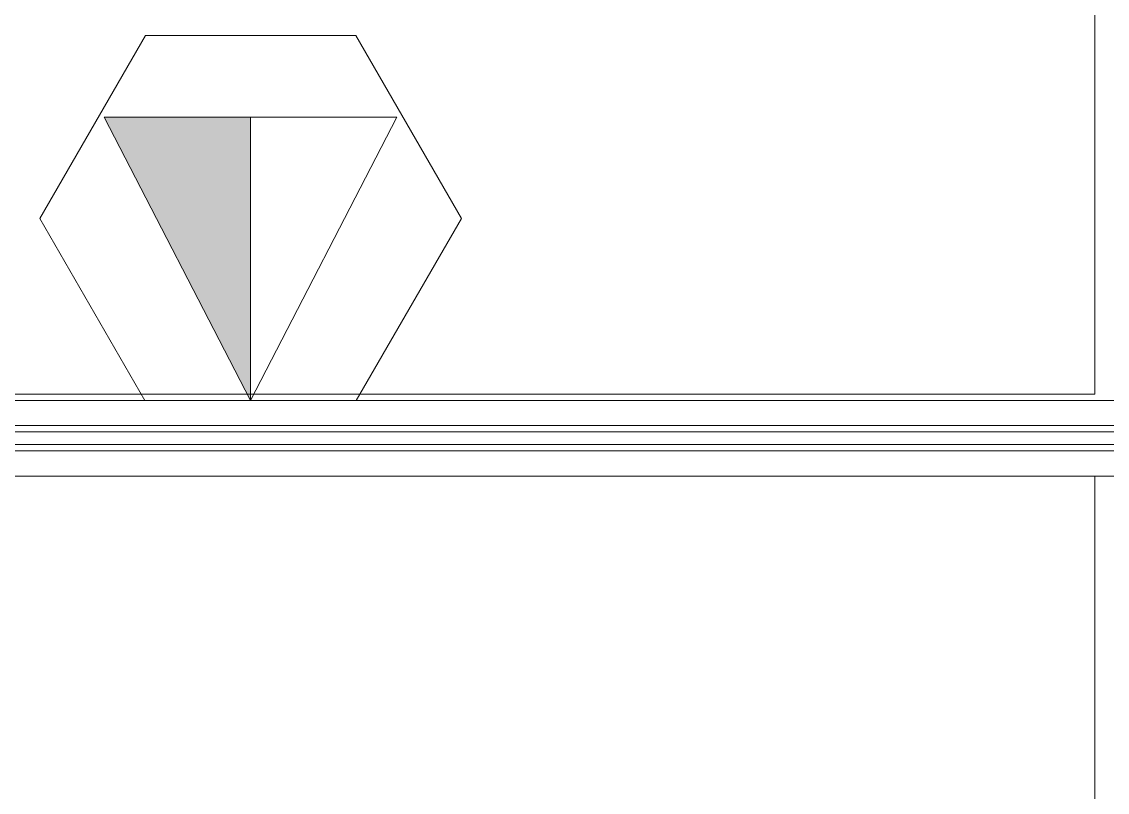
# Model space of a CAD drawing. Header units: inches. Extents: x -1106 to 1409, y -1111 to 918.
# Drawn here: x -25.54 to 17.54, y 470.48 to 501.07 of the extents above; entities that cross this region are included whole.
import ezdxf

# ---------------------------------------------------------------- set-up
doc = ezdxf.new("R2010")
doc.units = ezdxf.units.IN
doc.header["$MEASUREMENT"] = 0
for name, color, linetype, lineweight in [('A-ANNO-NOTE', 131, 'Continuous', 9), ('A-GENM', 13, 'Continuous', 9), ('I-FURN', 30, 'Continuous', 9)]:
    doc.layers.add(name, color=color, linetype=linetype, lineweight=lineweight)

# ---------------------------------------------------------------- blocks, each defined once
blk = doc.blocks.new('Generic Model Adjustable Table - Default-V65-7TH FLOOR TELECOM UNDERFLOOR ROUTING PLAN')
at = {"layer": 'A-GENM', "color": 53}
for p, q in [((-35.5, -12), (-35.5, 12)), ((-35.5, 12), (35.5, 12))]:
    blk.add_line(p, q, dxfattribs=at)
blk = doc.blocks.new('Workstation 3D - Workstation 3D-V72-7TH FLOOR TELECOM UNDERFLOOR ROUTING PLAN')
at = {"layer": 'I-FURN', "color": 53}
for p, q in [((43.5, 59), (43.5, -14)), ((43.5, 59), (43.5, -12)), ((44.5, 59), (44.5, -14.25)), ((44.75, 59), (44.75, -14)), ((45.25, -14), (45.25, 59)), ((45.5, -15), (45.5, 59)), ((46.5, -16), (46.5, 59)), ((43.5, -12), (28.5, -12))]:
    blk.add_line(p, q, dxfattribs=at)
blk = doc.blocks.new('18433_1 - AEO NY - CENTRAL_rvt-1-7TH FLOOR TELECOM UNDERFLOOR ROUTING PLAN')
at = {"color": 53, "lineweight": 9}
for name, p, rotation in [('Generic Model Adjustable Table - Default-V65-7TH FLOOR TELECOM UNDERFLOOR ROUTING PLAN', (-18.456, 498.292), 180), ('Workstation 3D - Workstation 3D-V72-7TH FLOOR TELECOM UNDERFLOOR ROUTING PLAN', (5.044, 439.537), 90.0000000000001)]:
    blk.add_blockref(name, p, dxfattribs=dict(at, rotation=rotation))

msp = doc.modelspace()

# ---------------------------------------------------------------- block references
at = {"lineweight": 5}
msp.add_blockref('18433_1 - AEO NY - CENTRAL_rvt-1-7TH FLOOR TELECOM UNDERFLOOR ROUTING PLAN', (0, 0), dxfattribs=at)

# ---------------------------------------------------------------- next in the draw order: hatches: boundary and pattern name
at = {"layer": 'A-ANNO-NOTE'}
msp.add_hatch(color=256, dxfattribs=at).paths.add_polyline_path([(-16.456, 486.037), (-16.456, 497.287), (-22.263, 497.287), (-20.6, 494.066)], flags=0)

# ---------------------------------------------------------------- next in the draw order: linework, layer by layer
for p, q in [((-20.63, 500.531), (-24.824, 493.267)), ((-20.63, 500.531), (-12.282, 500.531)), ((-12.282, 500.531), (-8.089, 493.267)), ((-16.456, 497.287), (-22.263, 497.287)), ((-22.263, 497.287), (-16.456, 486.037)), ((-16.456, 486.037), (-16.456, 497.287)), ((-16.456, 497.287), (-16.456, 486.037)), ((-20.65, 486.037), (-24.824, 493.267)), ((-12.263, 486.037), (-8.089, 493.267)), ((-20.65, 486.037), (-12.263, 486.037))]:
    msp.add_line(p, q, dxfattribs=at)
at = {"layer": 'A-ANNO-NOTE', "lineweight": 20}
for p, q in [((-22.263, 497.287), (-16.456, 486.037)), ((-10.65, 497.287), (-22.263, 497.287)), ((-16.456, 486.037), (-10.65, 497.287))]:
    msp.add_line(p, q, dxfattribs=at)

doc.saveas('drawing.dxf')
